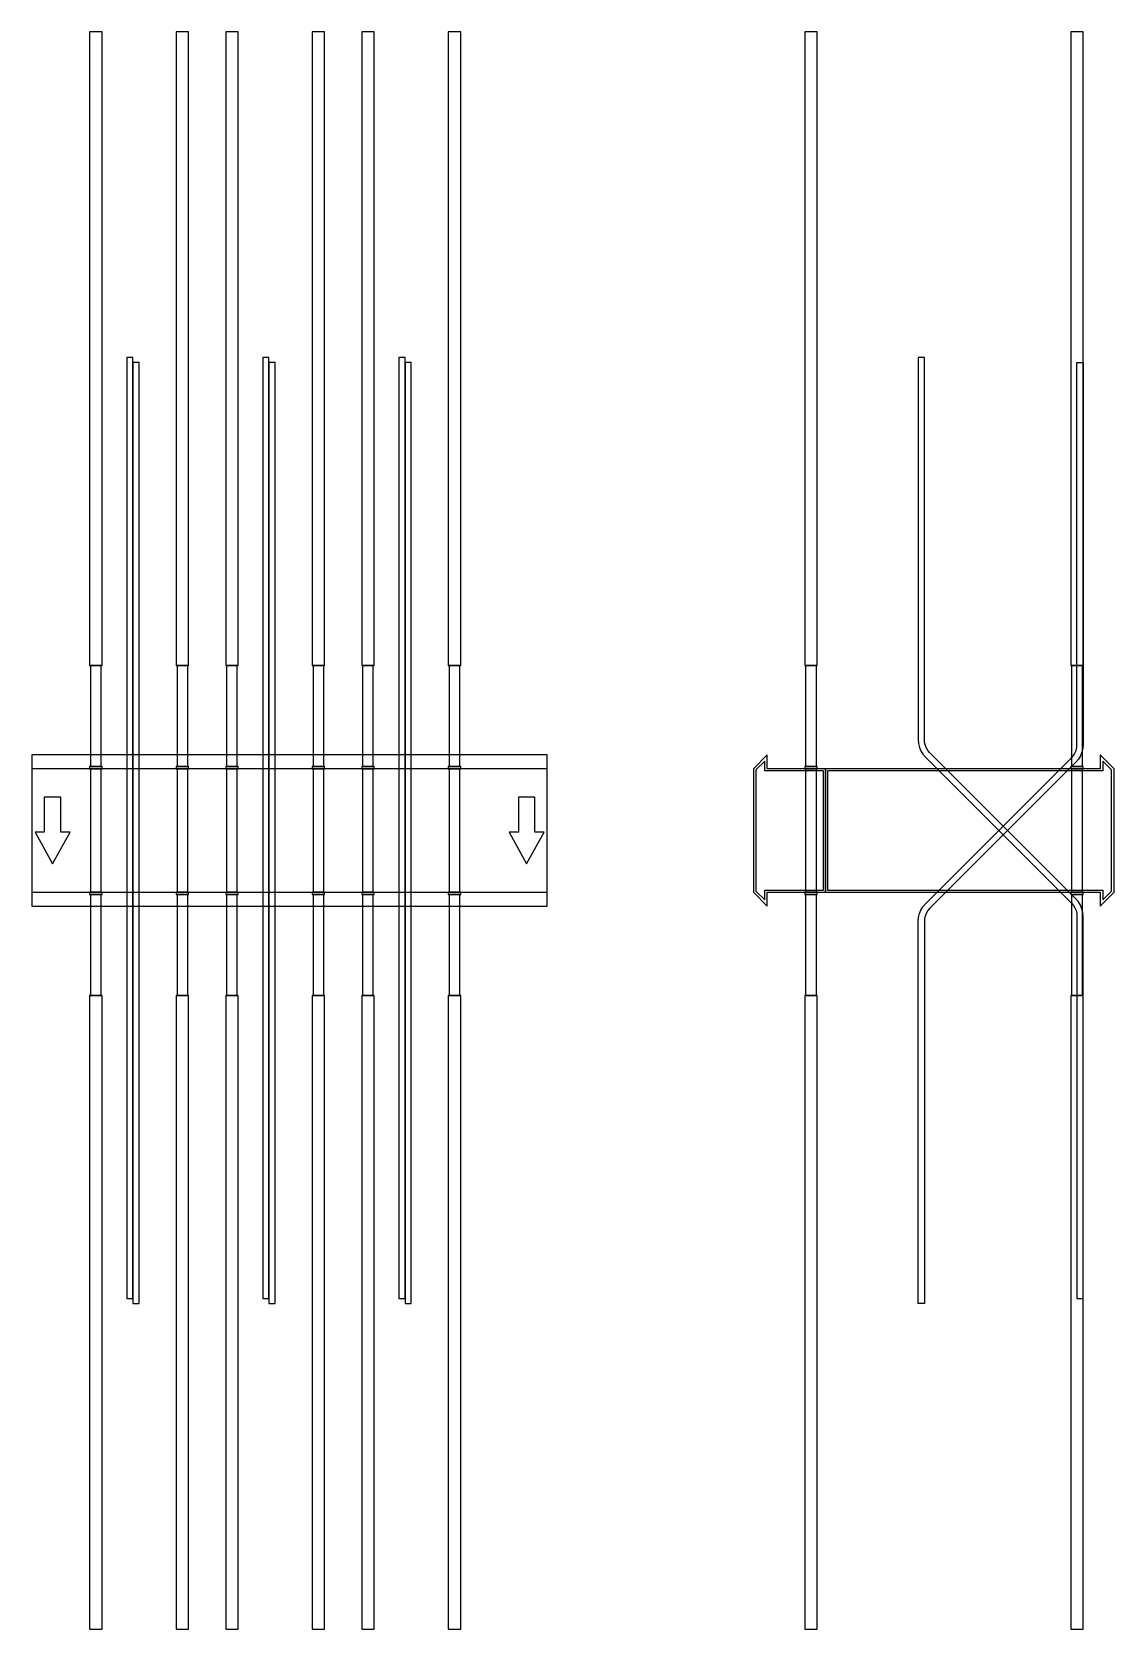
# Model space of a CAD drawing. Extents: x 0 to 1050, y -775 to 775.
import ezdxf

# ---------------------------------------------------------------- set-up
doc = ezdxf.new("R2010")
doc.units = 0
doc.layers.add('Halfen', color=7, linetype='CONTINUOUS')

msp = doc.modelspace()

# ---------------------------------------------------------------- linework, layer by layer
at = {"layer": 'Halfen', "color": 7}
for points in [[(68, 160), (68, 775), (56, 775), (56, 160)], [(152, 160), (152, 775), (140, 775), (140, 160)], [(200, 160), (200, 775), (188, 775), (188, 160)], [(284, 160), (284, 775), (272, 775), (272, 160)], [(332, 160), (332, 775), (320, 775), (320, 160)], [(416, 160), (416, 775), (404, 775), (404, 160)], [(762, 160), (762, 775), (750, 775), (750, 160)], [(1020, 160), (1020, 775), (1008, 775), (1008, 160)], [(98, -454.298), (98, 459.026), (92, 459.026), (92, -454.298)], [(104, -459.026), (104, 454.298), (98, 454.298), (98, -459.026)], [(230, -454.298), (230, 459.026), (224, 459.026), (224, -454.298)], [(236, -459.026), (236, 454.298), (230, 454.298), (230, -459.026)], [(362, -454.298), (362, 459.026), (356, 459.026), (356, -454.298)], [(368, -459.026), (368, 454.298), (362, 454.298), (362, -459.026)], [(1020, -454.298), (1020, -83.335), (1019.705, -79.58), (1018.825, -75.918), (1017.384, -72.439), (1015.416, -69.228), (1012.971, -66.364), (871.272, 75.335), (869.438, 77.482), (867.962, 79.891), (866.881, 82.5), (866.222, 85.247), (866, 88.062), (866, 459.026), (860, 459.026), (860, 88.062), (860.295, 84.308), (861.175, 80.646), (862.616, 77.167), (864.584, 73.956), (867.029, 71.092), (1008.728, -70.607), (1010.562, -72.754), (1012.038, -75.163), (1013.119, -77.772), (1013.778, -80.519), (1014, -83.335), (1014, -454.298)], [(860, -459.026), (860, -88.062), (860.295, -84.308), (861.175, -80.646), (862.616, -77.167), (864.584, -73.956), (867.029, -71.092), (1008.728, 70.607), (1010.562, 72.754), (1012.038, 75.163), (1013.119, 77.772), (1013.778, 80.519), (1014, 83.335), (1014, 454.298), (1020, 454.298), (1020, 83.335), (1019.705, 79.58), (1018.825, 75.918), (1017.384, 72.439), (1015.416, 69.228), (1012.971, 66.364), (871.272, -75.334), (869.438, -77.482), (867.962, -79.891), (866.881, -82.5), (866.222, -85.247), (866, -88.062), (866, -459.026)], [(67.25, 62), (67.25, 160), (56.75, 160), (56.75, 62)], [(151.25, 62), (151.25, 160), (140.75, 160), (140.75, 62)], [(199.25, 62), (199.25, 160), (188.75, 160), (188.75, 62)], [(283.25, 62), (283.25, 160), (272.75, 160), (272.75, 62)], [(331.25, 62), (331.25, 160), (320.75, 160), (320.75, 62)], [(415.25, 62), (415.25, 160), (404.75, 160), (404.75, 62)], [(761.25, 62), (761.25, 160), (750.75, 160), (750.75, 62)], [(1019.25, 62), (1019.25, 160), (1008.75, 160), (1008.75, 62)], [(0, -73.5), (500, -73.5), (500, 73.5), (0, 73.5)], [(68, 60), (68, 62), (56, 62), (56, 60)], [(152, 60), (152, 62), (140, 62), (140, 60)], [(200, 60), (200, 62), (188, 62), (188, 60)], [(284, 60), (284, 62), (272, 62), (272, 60)], [(332, 60), (332, 62), (320, 62), (320, 60)], [(416, 60), (416, 62), (404, 62), (404, 60)], [(770, -60), (770, 60), (713.5, 60), (713.5, 73.5), (700, 60), (700, -60), (713.5, -73.5), (713.5, -60)], [(768, -58), (768, 58), (711, 58), (711, 67.25), (702.5, 58.75), (702.5, -58.75), (711, -67.25), (711, -58)], [(762, 60), (762, 62), (750, 62), (750, 60)], [(1050, -60), (1050, 60), (1036.5, 73.5), (1036.5, 60), (770, 60), (770, -60), (1036.5, -60), (1036.5, -73.5)], [(1047.5, -58.75), (1047.5, 58.75), (1039, 67.25), (1039, 58), (772, 58), (772, -58), (1039, -58), (1039, -67.25)], [(1020, 60), (1020, 62), (1008, 62), (1008, 60)], [(0, -60), (500, -60), (500, 60), (0, 60)], [(67.25, -60), (67.25, 60), (56.75, 60), (56.75, -60)], [(151.25, -60), (151.25, 60), (140.75, 60), (140.75, -60)], [(199.25, -60), (199.25, 60), (188.75, 60), (188.75, -60)], [(283.25, -60), (283.25, 60), (272.75, 60), (272.75, -60)], [(331.25, -60), (331.25, 60), (320.75, 60), (320.75, -60)], [(415.25, -60), (415.25, 60), (404.75, 60), (404.75, -60)], [(761.25, -60), (761.25, 60), (750.75, 60), (750.75, -60)], [(1019.25, -60), (1019.25, 60), (1008.75, 60), (1008.75, -60)], [(20, -32.5), (37, -1.5), (28, -1.5), (28, 32.5), (12, 32.5), (12, -1.5), (3, -1.5)], [(480, -32.5), (497, -1.5), (488, -1.5), (488, 32.5), (472, 32.5), (472, -1.5), (463, -1.5)], [(68, -62), (68, -60), (56, -60), (56, -62)], [(67.25, -160), (67.25, -62), (56.75, -62), (56.75, -160)], [(152, -62), (152, -60), (140, -60), (140, -62)], [(151.25, -160), (151.25, -62), (140.75, -62), (140.75, -160)], [(200, -62), (200, -60), (188, -60), (188, -62)], [(199.25, -160), (199.25, -62), (188.75, -62), (188.75, -160)], [(284, -62), (284, -60), (272, -60), (272, -62)], [(283.25, -160), (283.25, -62), (272.75, -62), (272.75, -160)], [(332, -62), (332, -60), (320, -60), (320, -62)], [(331.25, -160), (331.25, -62), (320.75, -62), (320.75, -160)], [(416, -62), (416, -60), (404, -60), (404, -62)], [(415.25, -160), (415.25, -62), (404.75, -62), (404.75, -160)], [(762, -62), (762, -60), (750, -60), (750, -62)], [(761.25, -160), (761.25, -62), (750.75, -62), (750.75, -160)], [(1020, -62), (1020, -60), (1008, -60), (1008, -62)], [(1019.25, -160), (1019.25, -62), (1008.75, -62), (1008.75, -160)], [(68, -775), (68, -160), (56, -160), (56, -775)], [(152, -775), (152, -160), (140, -160), (140, -775)], [(200, -775), (200, -160), (188, -160), (188, -775)], [(284, -775), (284, -160), (272, -160), (272, -775)], [(332, -775), (332, -160), (320, -160), (320, -775)], [(416, -775), (416, -160), (404, -160), (404, -775)], [(762, -775), (762, -160), (750, -160), (750, -775)], [(1020, -775), (1020, -160), (1008, -160), (1008, -775)]]:
    msp.add_lwpolyline(points, close=True, dxfattribs=at)

doc.saveas('drawing.dxf')
